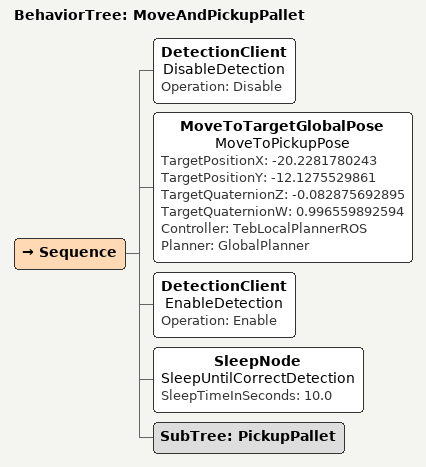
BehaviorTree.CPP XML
<root main_tree_to_execute="MoveAndPickupPallet">
  <include path="move_tree.xml"/>
  <include path="pickup_tree.xml"/>

  <BehaviorTree ID="MoveAndPickupPallet">
    <Sequence>
      <DetectionClient
        name="DisableDetection"
        Operation="Disable"/>
      <MoveToTargetGlobalPose
        name="MoveToPickupPose"
        TargetPositionX="-20.2281780243"
        TargetPositionY="-12.1275529861"
        TargetQuaternionZ="-0.082875692895"
        TargetQuaternionW="0.996559892594"
        Controller="TebLocalPlannerROS"
        Planner="GlobalPlanner"/>
      <DetectionClient
        name="EnableDetection"
        Operation="Enable"/>
      <SleepNode
        name="SleepUntilCorrectDetection"
        SleepTimeInSeconds="10.0"/>
      <SubTree ID="PickupPallet"/>
    </Sequence>
  </BehaviorTree>
</root>
